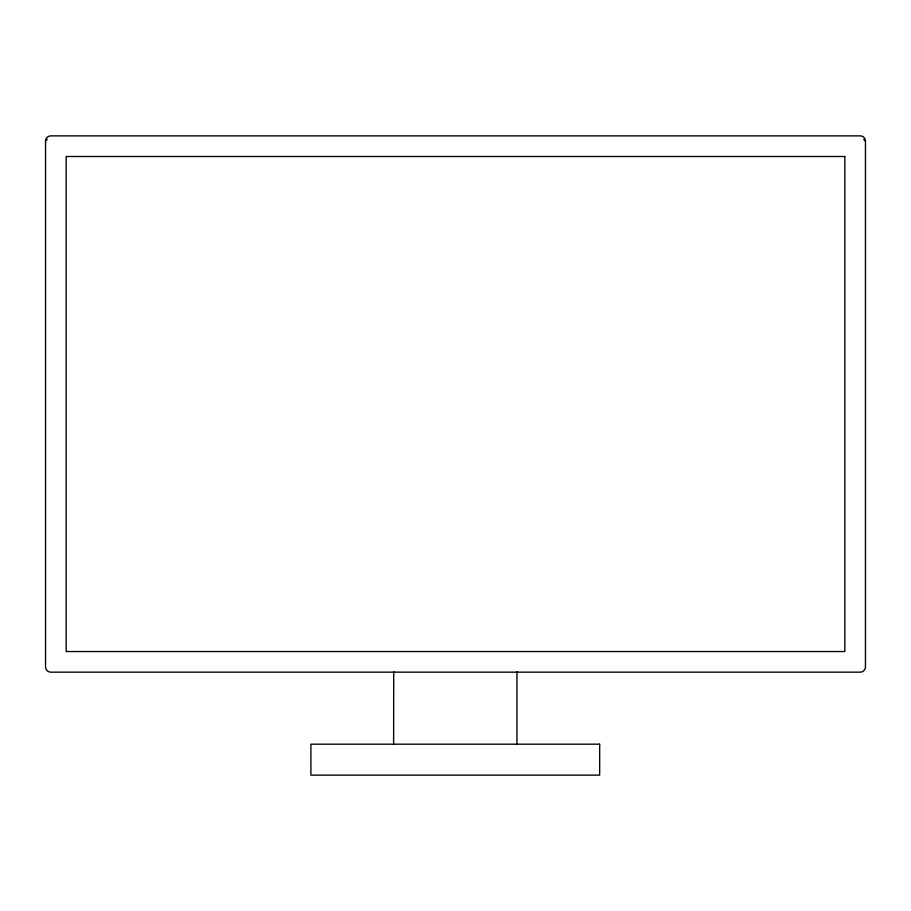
<?xml version="1.0" encoding="UTF-8"?>
<svg xmlns="http://www.w3.org/2000/svg" width="911" height="911" viewBox="0 0 911 911"><rect width="100%" height="100%" fill="white"/><g stroke="black" fill="none" stroke-linecap="round" stroke-linejoin="round"><path stroke-width="1.37" d="M393.62 744.185L393.711 671.612M45.55 141.034A5.159 5.159 0 0 1 50.709 135.876L860.291 135.876A5.159 5.159 0 0 1 865.45 141.034L865.45 667A5.159 5.159 0 0 1 860.291 672.159L50.709 672.159A5.159 5.159 0 0 1 45.55 667L45.55 141.034L47.27 139.315M863.73 139.315L865.45 141.034M516.958 671.601L516.958 744.185M844.827 156.498L66.173 156.498L66.173 651.536L844.827 651.536L844.827 156.498M599.677 744.185L310.902 744.185L310.902 775.124L599.677 775.124L599.677 744.185"/></g></svg>
